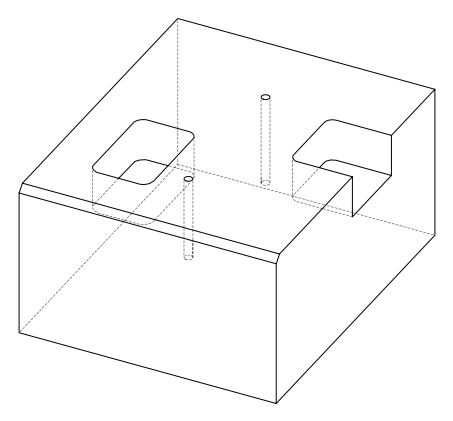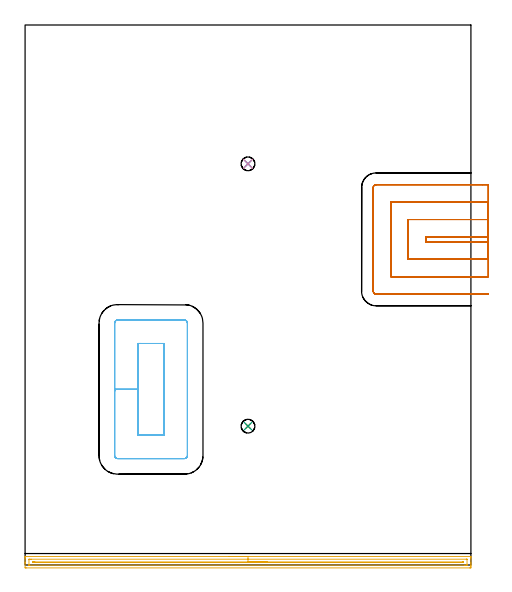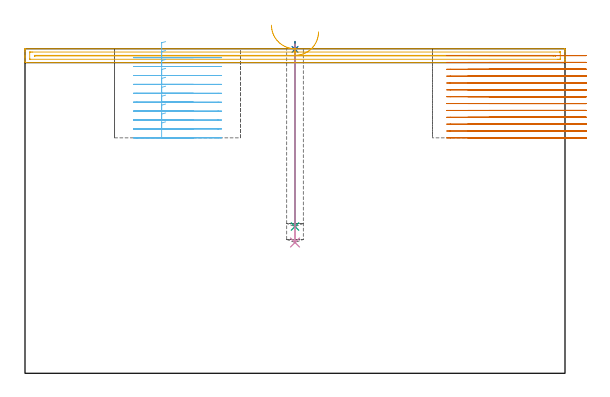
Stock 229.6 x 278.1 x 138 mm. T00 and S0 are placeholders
(PLAN: 7 operations, 4 tool changes, 32.2 min)
(1 SPOT_DRILL | STEP1POCKET | NXT0321_9005460120000 | 0.03 min | 0 mm3)
(2 SPOT_DRILL_1 | STEP1POCKET_1 | NXT0321_9005460120000 | 0.03 min | 7 mm3)
(3 DRILL_BLIND_HOLE_INTO_CENTER | STEP1POCKET | NXT0301_042 | 0.31 min | 2938 mm3)
(4 DRILL_BLIND_HOLE_INTO_CENTER_1 | STEP1POCKET_1 | NXT0301_042 | 0.34 min | 3212 mm3)
(5 AREA_MILL | FG_CHAMFER_SURFACE | UGT0205_001 | 5.66 min | 4001 mm3)
(6 MILL_RECTANGULAR_POCKET | POCKET_RECTANGULAR_STRAIGHT | NXT0201_012 | Follow Part, ap 4, ae 75% | 8.07 min | 174101 mm3)
(7 MILL_SLOT | SLOT_PARTIAL_RECTANGULAR | NXT0201_011 | Follow Part, ap 3, ae 75% | 17.8 min | 145048 mm3)
(TOOL NXT0321_9005460120000 | NC Spot Drill, 142deg, 12mm, Carbide, Uncoated | D12 PA142 FL30 Z2)
(TOOL NXT0301_042 | Carbide Drill 7.1mm [860.1-0710-057A1-MM 2214] | D7.1 PA140 FL85 Z2)
(TOOL UGT0205_001 | Chamfer Mill 20 x 3 x 45 deg. | D20 FL50 Z2)
(TOOL NXT0201_012 | ENDMILL 16mm [2P460-1600-NA 1630] | D16 FL38 Z6)
(TOOL NXT0201_011 | ENDMILL 12mm [2P460-1200-NA 1630] | D12 FL38 Z6)
(OP 1 SPOT_DRILL)
G17 G21 G94 G90
T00 M6
G54
G17 G0 G90 X114.8 Y71.5 S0 M3
G43 Z148. H0
G94 G81 G98 Z137.694 F250. R141.
G80
M5
M2
(OP 2 SPOT_DRILL_1)
G17 G21 G94 G90
T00 M6
G54
G17 G0 G90 X114.8 Y206.6 S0 M3
G43 Z148. H0
G94 G81 G98 Z137.694 F250. R141.
G80
M5
M2
(OP 3 DRILL_BLIND_HOLE_INTO_CENTER)
G17 G21 G94 G90
T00 M6
G54
G17 G0 G90 X114.8 Y71.5 S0 M3
G43 Z148. H1
G94 G81 G98 Z62.4 F250. R140.
G80
M5
M2
(OP 4 DRILL_BLIND_HOLE_INTO_CENTER_1)
G17 G21 G94 G90
T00 M6
G54
G17 G0 G90 X114.8 Y206.6 S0 M3
G43 Z148. H1
G94 G81 G98 Z55.6 F250. R140.
G80
M5
M2
(OP 5 AREA_MILL)
G17 G21 G94 G90
T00 M6
G54
G17 G0 G90 X104.8 Y4.4 S1061 M3
G43 Z148. H0
G94 G1 X104.838 Z147.128 F250.
X104.952 Z146.263
X105.141 Z145.412
X105.403 Z144.58
X105.737 Z143.774
X106.14 Z143.
X106.608 Z142.264
X107.14 Z141.572
X107.729 Z140.929
X108.372 Z140.339
X109.064 Z139.808
X109.8 Z139.34
X110.574 Z138.937
X111.38 Z138.603
X112.212 Z138.341
X113.064 Z138.152
X113.928 Z138.038
X114.8 Z138.
X229.444
X229.59 Y4.397 Z137.988
X229.598 Y4.286 Z137.878
X229.6 Y4.169 Z137.768
Y3.804 Z137.403
Y3.196 Z136.79
Y1.146 Z134.743
Y0.577 Z134.172
Y-0.011 Z133.584
Y-0.296 Z133.3
Y-0.884 Z132.712
X229.597 Y-1.169 Z132.427
X229.59 Y-1.493 Z132.104
X229.335 Y-1.498 Z132.1
X228.998 Y-1.5
X0.602
X0.265 Y-1.498
X0.01 Y-1.493 Z132.104
X0. Y-1.169 Z132.427
Y0.577 Z134.172
Y1.146 Z134.743
Y1.45 Z135.047
Y3.196 Z136.79
Y3.804 Z137.403
Y4.169 Z137.768
X0.002 Y4.286 Z137.878
X0.01 Y4.405 Z137.995
X0.152 Y4.4 Z138.
X114.8
Y2.986 Z136.586
X227.214 Y2.985 Z136.585
X227.43
X227.555 Y2.981 Z136.581
X227.582 Y2.979 Z136.579
X227.59 Y2.968 Z136.568
X227.594 Y2.944 Z136.544
X227.599 Y2.819 Z136.419
X227.6 Y0.2 Z133.8
X227.597 Y0.074 Z133.674
X227.591 Y-0.027 Z133.573
X227.586 Y-0.079 Z133.521
X227.552 Y-0.08 Z133.52
X227.214 Y-0.085 Z133.515
X226.999 Y-0.086 Z133.514
X226.322
X2.386
X2.17 Y-0.085 Z133.515
X2.045 Y-0.081 Z133.519
X2.018 Y-0.079 Z133.521
X2.01 Y-0.068 Z133.532
X2.006 Y-0.044 Z133.556
X2.001 Y0.081 Z133.681
X2. Y2.7 Z136.3
X2.003 Y2.826 Z136.426
X2.009 Y2.926 Z136.526
X2.014 Y2.979 Z136.579
X2.048 Y2.98 Z136.58
X2.386 Y2.984 Z136.584
X2.601 Y2.985 Z136.585
X3.278 Y2.986 Z136.586
X114.8
Y1.571 Z135.171
X225.306
X225.43 Y1.57 Z135.17
X225.553 Y1.566 Z135.166
X225.582 Y1.565 Z135.165
X225.59 Y1.548 Z135.148
X225.594 Y1.505 Z135.105
X225.595 Y1.45 Z135.05
X225.59 Y1.367 Z134.967
X225.586 Y1.335 Z134.935
X225.55 Y1.333 Z134.933
X225.43 Y1.331 Z134.931
X224.662 Y1.329 Z134.929
X224.538 Y1.328 Z134.928
X4.294 Y1.329 Z134.929
X4.17 Y1.33 Z134.93
X4.047 Y1.333 Z134.933
X4.018 Y1.335 Z134.935
X4.01 Y1.352 Z134.952
X4.006 Y1.395 Z134.995
X4.005 Y1.45 Z135.05
X4.01 Y1.533 Z135.133
X4.014 Y1.565 Z135.165
X4.051 Y1.567 Z135.167
X4.17 Y1.569 Z135.169
X4.938 Y1.571 Z135.171
X5.062
X114.8
X115.672 Z135.209
X116.536 Z135.323
X117.388 Z135.512
X118.22 Z135.775
X119.026 Z136.108
X119.8 Z136.511
X120.536 Z136.98
X121.228 Z137.511
X121.871 Z138.1
X122.46 Z138.744
X122.992 Z139.436
X123.46 Z140.171
X123.863 Z140.945
X124.197 Z141.751
X124.459 Z142.583
X124.648 Z143.435
X124.762 Z144.3
X124.8 Z145.171
G0 Z148.
M5
M2
(OP 6 MILL_RECTANGULAR_POCKET)
G17 G21 G94 G90
T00 M6
G54
G17 G0 G90 X59.791 Y114.1 S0 M3
G43 Z148. H1
Z141.
G94 G1 X58.1 Z140.547 F250.
Y90.45 Z134.21
Y66.8 F500.
X71.6
Y114.1
X58.1
Y90.45
X46.1
Y56.3
G3 X47.6 Y54.8 R1.5
G1 X82.1
G3 X83.6 Y56.3 R1.5
G1 Y124.6
G3 X82.1 Y126.1 R1.5
G1 X47.6
G3 X46.1 Y124.6 R1.5
G1 Y90.45
Y89.45
G0 X59.791 Y114.1 Z137.21
G1 X58.1 Z136.757 F250.
Y90.45 Z130.42
Y66.8 F500.
X71.6
Y114.1
X58.1
Y90.45
X46.1
Y56.3
G3 X47.6 Y54.8 R1.5
G1 X82.1
G3 X83.6 Y56.3 R1.5
G1 Y124.6
G3 X82.1 Y126.1 R1.5
G1 X47.6
G3 X46.1 Y124.6 R1.5
G1 Y90.45
Y89.45
G0 X59.791 Y114.1 Z133.42
G1 X58.1 Z132.967 F250.
Y90.45 Z126.63
Y66.8 F500.
X71.6
Y114.1
X58.1
Y90.45
X46.1
Y56.3
G3 X47.6 Y54.8 R1.5
G1 X82.1
G3 X83.6 Y56.3 R1.5
G1 Y124.6
G3 X82.1 Y126.1 R1.5
G1 X47.6
G3 X46.1 Y124.6 R1.5
G1 Y90.45
Y89.45
G0 X59.791 Y114.1 Z129.63
G1 X58.1 Z129.177 F250.
Y90.45 Z122.84
Y66.8 F500.
X71.6
Y114.1
X58.1
Y90.45
X46.1
Y56.3
G3 X47.6 Y54.8 R1.5
G1 X82.1
G3 X83.6 Y56.3 R1.5
G1 Y124.6
G3 X82.1 Y126.1 R1.5
G1 X47.6
G3 X46.1 Y124.6 R1.5
G1 Y90.45
Y89.45
G0 X59.791 Y114.1 Z125.84
G1 X58.1 Z125.387 F250.
Y90.45 Z119.05
Y66.8 F500.
X71.6
Y114.1
X58.1
Y90.45
X46.1
Y56.3
G3 X47.6 Y54.8 R1.5
G1 X82.1
G3 X83.6 Y56.3 R1.5
G1 Y124.6
G3 X82.1 Y126.1 R1.5
G1 X47.6
G3 X46.1 Y124.6 R1.5
G1 Y90.45
Y89.45
G0 X59.791 Y114.1 Z122.05
G1 X58.1 Z121.597 F250.
Y90.45 Z115.26
Y66.8 F500.
X71.6
Y114.1
X58.1
Y90.45
X46.1
Y56.3
G3 X47.6 Y54.8 R1.5
G1 X82.1
G3 X83.6 Y56.3 R1.5
G1 Y124.6
G3 X82.1 Y126.1 R1.5
G1 X47.6
G3 X46.1 Y124.6 R1.5
G1 Y90.45
Y89.45
G0 X59.791 Y114.1 Z118.26
G1 X58.1 Z117.807 F250.
Y90.45 Z111.47
Y66.8 F500.
X71.6
Y114.1
X58.1
Y90.45
X46.1
Y56.3
G3 X47.6 Y54.8 R1.5
G1 X82.1
G3 X83.6 Y56.3 R1.5
G1 Y124.6
G3 X82.1 Y126.1 R1.5
G1 X47.6
G3 X46.1 Y124.6 R1.5
G1 Y90.45
Y89.45
G0 X59.791 Y114.1 Z114.47
G1 X58.1 Z114.017 F250.
Y90.45 Z107.68
Y66.8 F500.
X71.6
Y114.1
X58.1
Y90.45
X46.1
Y56.3
G3 X47.6 Y54.8 R1.5
G1 X82.1
G3 X83.6 Y56.3 R1.5
G1 Y124.6
G3 X82.1 Y126.1 R1.5
G1 X47.6
G3 X46.1 Y124.6 R1.5
G1 Y90.45
Y89.45
G0 X59.791 Y114.1 Z110.68
G1 X58.1 Z110.227 F250.
Y90.45 Z103.89
Y66.8 F500.
X71.6
Y114.1
X58.1
Y90.45
X46.1
Y56.3
G3 X47.6 Y54.8 R1.5
G1 X82.1
G3 X83.6 Y56.3 R1.5
G1 Y124.6
G3 X82.1 Y126.1 R1.5
G1 X47.6
G3 X46.1 Y124.6 R1.5
G1 Y90.45
Y89.45
G0 X59.791 Y114.1 Z106.89
G1 X58.1 Z106.437 F250.
Y90.45 Z100.1
Y66.8 F500.
X71.6
Y114.1
X58.1
Y90.45
X46.1
Y56.3
G3 X47.6 Y54.8 R1.5
G1 X82.1
G3 X83.6 Y56.3 R1.5
G1 Y124.6
G3 X82.1 Y126.1 R1.5
G1 X47.6
G3 X46.1 Y124.6 R1.5
G1 Y90.45
Y89.45
G0 Z148.
M5
M2
(OP 7 MILL_SLOT)
G17 G21 G94 G90
T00 M6
G54
G17 G0 G90 X238.6 Y168.9 S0 M3
G43 Z148. H1
Z135.085
G94 G1 X235.6 F250.
X206.3 F500.
Y166.5
X235.6
X238.6 F250.
Y177.9
X235.6
X197.3 F500.
Y157.5
X235.6
X238.6 F250.
Y186.9
X235.6
X188.3 F500.
Y148.5
X235.6
X238.6 F250.
Y195.9
X235.6
X180.8 F500.
G3 X179.3 Y194.4 R1.5
G1 Y141.
G3 X180.8 Y139.5 R1.5
G1 X235.6
X238.6 F250.
G0 Y168.9 Z132.169
G1 X235.6
X206.3 F500.
Y166.5
X235.6
X238.6 F250.
Y177.9
X235.6
X197.3 F500.
Y157.5
X235.6
X238.6 F250.
Y186.9
X235.6
X188.3 F500.
Y148.5
X235.6
X238.6 F250.
Y195.9
X235.6
X180.8 F500.
G3 X179.3 Y194.4 R1.5
G1 Y141.
G3 X180.8 Y139.5 R1.5
G1 X235.6
X238.6 F250.
G0 Y168.9 Z129.254
G1 X235.6
X206.3 F500.
Y166.5
X235.6
X238.6 F250.
Y177.9
X235.6
X197.3 F500.
Y157.5
X235.6
X238.6 F250.
Y186.9
X235.6
X188.3 F500.
Y148.5
X235.6
X238.6 F250.
Y195.9
X235.6
X180.8 F500.
G3 X179.3 Y194.4 R1.5
G1 Y141.
G3 X180.8 Y139.5 R1.5
G1 X235.6
X238.6 F250.
G0 Y168.9 Z126.338
G1 X235.6
X206.3 F500.
Y166.5
X235.6
X238.6 F250.
Y177.9
X235.6
X197.3 F500.
Y157.5
X235.6
X238.6 F250.
Y186.9
X235.6
X188.3 F500.
Y148.5
X235.6
X238.6 F250.
Y195.9
X235.6
X180.8 F500.
G3 X179.3 Y194.4 R1.5
G1 Y141.
G3 X180.8 Y139.5 R1.5
G1 X235.6
X238.6 F250.
G0 Y168.9 Z123.423
G1 X235.6
X206.3 F500.
Y166.5
X235.6
X238.6 F250.
Y177.9
X235.6
X197.3 F500.
Y157.5
X235.6
X238.6 F250.
Y186.9
X235.6
X188.3 F500.
Y148.5
X235.6
X238.6 F250.
Y195.9
X235.6
X180.8 F500.
G3 X179.3 Y194.4 R1.5
G1 Y141.
G3 X180.8 Y139.5 R1.5
G1 X235.6
X238.6 F250.
G0 Y168.9 Z120.508
G1 X235.6
X206.3 F500.
Y166.5
X235.6
X238.6 F250.
Y177.9
X235.6
X197.3 F500.
Y157.5
X235.6
X238.6 F250.
Y186.9
X235.6
X188.3 F500.
Y148.5
X235.6
X238.6 F250.
Y195.9
X235.6
X180.8 F500.
G3 X179.3 Y194.4 R1.5
G1 Y141.
G3 X180.8 Y139.5 R1.5
G1 X235.6
X238.6 F250.
G0 Y168.9 Z117.592
G1 X235.6
X206.3 F500.
Y166.5
X235.6
X238.6 F250.
Y177.9
X235.6
X197.3 F500.
Y157.5
X235.6
X238.6 F250.
Y186.9
X235.6
X188.3 F500.
Y148.5
X235.6
X238.6 F250.
Y195.9
X235.6
X180.8 F500.
G3 X179.3 Y194.4 R1.5
G1 Y141.
G3 X180.8 Y139.5 R1.5
G1 X235.6
X238.6 F250.
G0 Y168.9 Z114.677
G1 X235.6
X206.3 F500.
Y166.5
X235.6
X238.6 F250.
Y177.9
X235.6
X197.3 F500.
Y157.5
X235.6
X238.6 F250.
Y186.9
X235.6
X188.3 F500.
Y148.5
X235.6
X238.6 F250.
Y195.9
X235.6
X180.8 F500.
G3 X179.3 Y194.4 R1.5
G1 Y141.
G3 X180.8 Y139.5 R1.5
G1 X235.6
X238.6 F250.
G0 Y168.9 Z111.762
G1 X235.6
X206.3 F500.
Y166.5
X235.6
X238.6 F250.
Y177.9
X235.6
X197.3 F500.
Y157.5
X235.6
X238.6 F250.
Y186.9
X235.6
X188.3 F500.
Y148.5
X235.6
X238.6 F250.
Y195.9
X235.6
X180.8 F500.
G3 X179.3 Y194.4 R1.5
G1 Y141.
G3 X180.8 Y139.5 R1.5
G1 X235.6
X238.6 F250.
G0 Y168.9 Z108.846
G1 X235.6
X206.3 F500.
Y166.5
X235.6
X238.6 F250.
Y177.9
X235.6
X197.3 F500.
Y157.5
X235.6
X238.6 F250.
Y186.9
X235.6
X188.3 F500.
Y148.5
X235.6
X238.6 F250.
Y195.9
X235.6
X180.8 F500.
G3 X179.3 Y194.4 R1.5
G1 Y141.
G3 X180.8 Y139.5 R1.5
G1 X235.6
X238.6 F250.
G0 Y168.9 Z105.931
G1 X235.6
X206.3 F500.
Y166.5
X235.6
X238.6 F250.
Y177.9
X235.6
X197.3 F500.
Y157.5
X235.6
X238.6 F250.
Y186.9
X235.6
X188.3 F500.
Y148.5
X235.6
X238.6 F250.
Y195.9
X235.6
X180.8 F500.
G3 X179.3 Y194.4 R1.5
G1 Y141.
G3 X180.8 Y139.5 R1.5
G1 X235.6
X238.6 F250.
G0 Y168.9 Z103.015
G1 X235.6
X206.3 F500.
Y166.5
X235.6
X238.6 F250.
Y177.9
X235.6
X197.3 F500.
Y157.5
X235.6
X238.6 F250.
Y186.9
X235.6
X188.3 F500.
Y148.5
X235.6
X238.6 F250.
Y195.9
X235.6
X180.8 F500.
G3 X179.3 Y194.4 R1.5
G1 Y141.
G3 X180.8 Y139.5 R1.5
G1 X235.6
X238.6 F250.
G0 Y168.9 Z100.1
G1 X235.6
X206.3 F500.
Y166.5
X235.6
X238.6 F250.
Y177.9
X235.6
X197.3 F500.
Y157.5
X235.6
X238.6 F250.
Y186.9
X235.6
X188.3 F500.
Y148.5
X235.6
X238.6 F250.
Y195.9
X235.6
X180.8 F500.
G3 X179.3 Y194.4 R1.5
G1 Y141.
G3 X180.8 Y139.5 R1.5
G1 X235.6
X238.6 F250.
G0 Z148.
M5
M2
